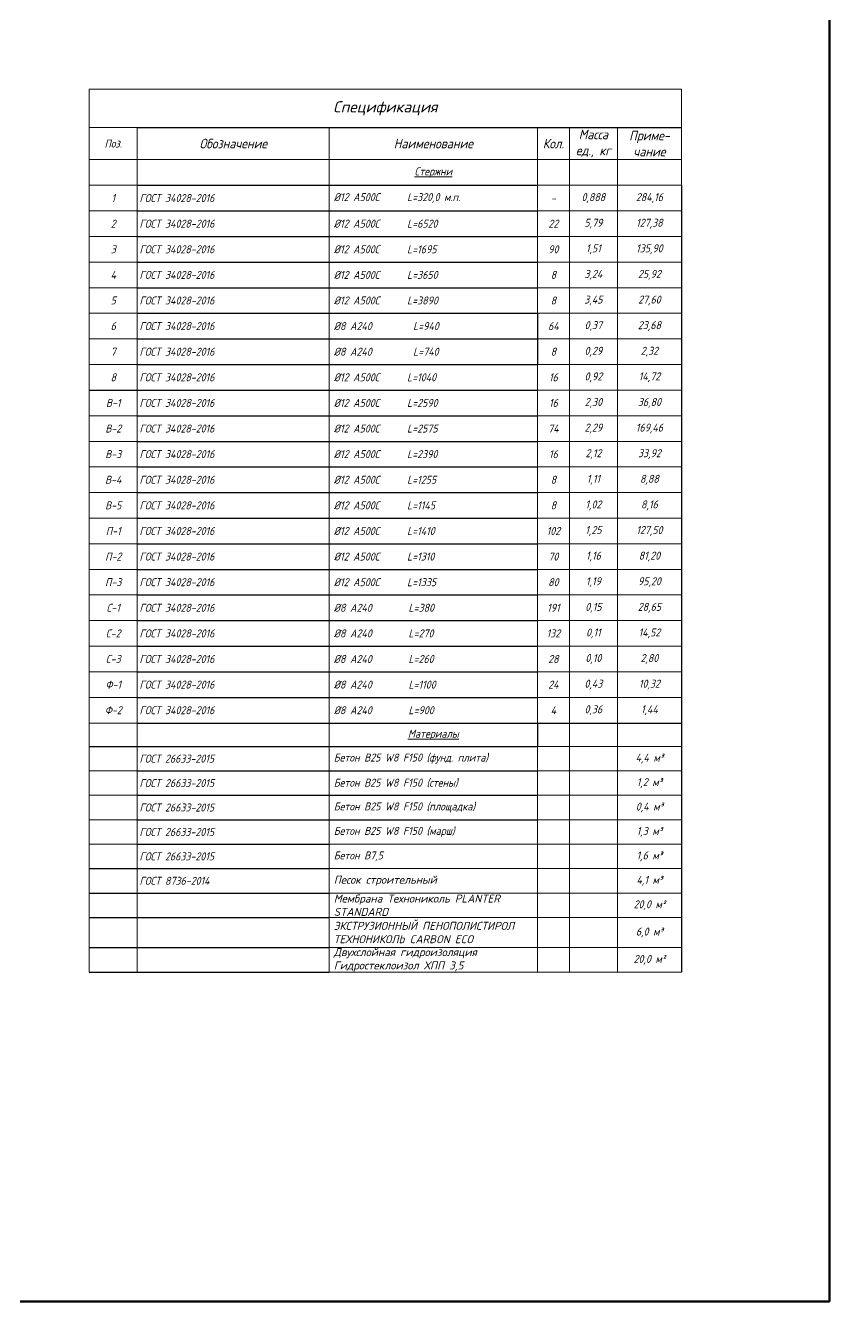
# Model space of a CAD drawing. Header units: millimetres. Extents: x 504091 to 2165846, y 135022 to 442887.
# Drawn here: x 1551308 to 1576424, y 202751 to 242612 of the extents above; entities that cross this region are included whole.
import ezdxf

# ---------------------------------------------------------------- set-up
doc = ezdxf.new("R2010")
doc.units = ezdxf.units.MM
doc.layers.get('Defpoints').update_dxf_attribs({"color": 255})
doc.layers.add('Размеры (линейные)', color=154, linetype='Continuous', lineweight=9)
doc.layers.add('Размеры КР', color=164, linetype='Continuous', lineweight=9)
doc.styles.add('GOST 2.304_new', font='isocpeur.ttf', dxfattribs={"width": 0.9, "oblique": 15})

# ---------------------------------------------------------------- blocks, each defined once
blk = doc.blocks.new('*T5085')
at = {"layer": 'Defpoints', "color": 8, "linetype": 'ByBlock', "lineweight": 0, "transparency": 16777216}
for p, q in [((0, 0), (18500, 0)), ((0, 0), (0, -1200)), ((18500, 0), (18500, -1200))]:
    blk.add_line(p, q, dxfattribs=at)
at = {"layer": 'Размеры (линейные)', "color": 0, "linetype": 'ByBlock', "transparency": 16777216}
for p, q in [((0, -1200), (1500, -1200)), ((0, -1200), (0, -27584)), ((1500, -1200), (1500, -27584)), ((7500, -1200), (7500, -27584)), ((14000, -1200), (14000, -7004)), ((15000, -1200), (15000, -27584)), ((16500, -1200), (16500, -27584)), ((18500, -1200), (18500, -3004)), ((0, -2204), (18500, -2204)), ((0, -3004), (1500, -3004)), ((14000, -3004), (18500, -3004)), ((0, -3804), (1500, -3804)), ((14000, -3804), (18500, -3804)), ((0, -4604), (1500, -4604)), ((14000, -4604), (18500, -4604)), ((0, -5404), (1500, -5404)), ((14000, -5404), (18500, -5404)), ((0, -6204), (1500, -6204)), ((14000, -6204), (18500, -6204)), ((0, -7004), (1500, -7004)), ((14000, -7004), (18500, -7004)), ((0, -7804), (1500, -7804)), ((14000, -7804), (18500, -7804)), ((0, -8604), (1500, -8604)), ((14000, -8604), (18500, -8604)), ((14000, -8604), (14000, -19804)), ((14000, -9404), (18500, -9404)), ((0, -10204), (1500, -10204)), ((14000, -10204), (18500, -10204)), ((0, -11004), (1500, -11004)), ((14000, -11004), (18500, -11004)), ((0, -11804), (1500, -11804)), ((14000, -11804), (18500, -11804)), ((0, -12604), (1500, -12604)), ((14000, -12604), (18500, -12604)), ((0, -13404), (1500, -13404)), ((14000, -13404), (18500, -13404)), ((0, -14204), (1500, -14204)), ((14000, -14204), (18500, -14204)), ((0, -15004), (1500, -15004)), ((14000, -15004), (18500, -15004)), ((0, -15804), (1500, -15804)), ((14000, -15804), (18500, -15804)), ((0, -16604), (1500, -16604)), ((14000, -16604), (18500, -16604)), ((0, -17404), (1500, -17404)), ((14000, -17404), (18500, -17404)), ((0, -18204), (1500, -18204)), ((14000, -18204), (18500, -18204)), ((0, -19004), (1500, -19004)), ((14000, -19004), (18500, -19004)), ((0, -19804), (1500, -19804)), ((14000, -20536), (18500, -20536)), ((14000, -20536), (14000, -27584)), ((0, -21299), (1500, -21299)), ((14000, -21299), (18500, -21299)), ((0, -22062), (1500, -22062)), ((14000, -22062), (18500, -22062)), ((0, -22825), (1500, -22825)), ((14000, -22825), (18500, -22825)), ((0, -23588), (1500, -23588)), ((7500, -23588), (18500, -23588)), ((7500, -24351), (18500, -24351)), ((7500, -25115), (18500, -25115)), ((7500, -25878), (18500, -25878)), ((7500, -26821), (18500, -26821)), ((7500, -27584), (18500, -27584))]:
    blk.add_line(p, q, dxfattribs=at)
at = {"layer": 'Размеры (линейные)', "color": 0, "linetype": 'ByBlock', "lineweight": -2, "transparency": 16777216}
for p, q in [((1500, -1200), (18500, -1200)), ((1500, -3004), (14000, -3004)), ((18500, -3004), (18500, -27584)), ((1500, -3804), (14000, -3804)), ((1500, -4604), (14000, -4604)), ((1500, -5404), (14000, -5404)), ((1500, -6204), (14000, -6204)), ((1500, -7004), (14000, -7004)), ((14000, -7004), (14000, -8604)), ((1500, -7804), (14000, -7804)), ((1500, -8604), (14000, -8604)), ((0, -9404), (14000, -9404)), ((1500, -10204), (14000, -10204)), ((1500, -11004), (14000, -11004)), ((1500, -11804), (14000, -11804)), ((1500, -12604), (14000, -12604)), ((1500, -13404), (14000, -13404)), ((1500, -14204), (14000, -14204)), ((1500, -15004), (14000, -15004)), ((1500, -15804), (14000, -15804)), ((1500, -16604), (14000, -16604)), ((1500, -17404), (14000, -17404)), ((1500, -18204), (14000, -18204)), ((1500, -19004), (14000, -19004)), ((1500, -19804), (18500, -19804)), ((14000, -19804), (14000, -20536)), ((0, -20536), (14000, -20536)), ((1500, -21299), (14000, -21299)), ((1500, -22062), (14000, -22062)), ((1500, -22825), (14000, -22825)), ((1500, -23588), (7500, -23588)), ((0, -24351), (7500, -24351)), ((0, -25115), (7500, -25115)), ((0, -25878), (7500, -25878)), ((0, -26821), (7500, -26821)), ((0, -27584), (7500, -27584))]:
    blk.add_line(p, q, dxfattribs=at)
at = {"layer": 'Размеры (линейные)', "color": 0, "transparency": 16777216, "style": 'GOST 2.304_new'}
for s, insert, char_height, width, attachment_point in [('{\\W1;Спецификация }', (9250, -600), 350, 18220, 5), ('Поз.', (750, -1702), 250, 1220, 5), ('Обозначение', (4500, -1702), 300, 5720, 5), ('Наименование', (10750, -1702), 300, 6220, 5), ('Кол.', (14500, -1702), 300, 720, 5), ('Масса\\Pед., кг', (15750, -1702), 300, 1220, 5), ('Приме-\\Pчание', (17500, -1702), 300, 1720, 5), ('{\\LСтержни}', (10750, -2604), 250, 6220, 5), ('1', (750, -3404), 250, 1360, 5), ('ГОСТ 34028-2016', (1570, -3404), 250, 5860, 4), ('%%C12 А500С      L=320,0 м.п.', (7640, -3404), 250, 6220, 4), ('-', (14500, -3404), 250, 860, 5), ('0,888', (15750, -3404), 250, 1360, 5), ('284,16', (17500, -3404), 250, 1860, 5), ('2', (750, -4204), 250, 1360, 5), ('ГОСТ 34028-2016', (1570, -4204), 250, 5860, 4), ('%%C12 А500С      L=6520', (7640, -4204), 250, 6220, 4), ('22', (14500, -4204), 250, 860, 5), ('5,79', (15750, -4204), 250, 1360, 5), ('127,38', (17500, -4204), 250, 1860, 5), ('3', (750, -5004), 250, 1360, 5), ('ГОСТ 34028-2016', (1570, -5004), 250, 5860, 4), ('%%C12 А500С      L=1695', (7640, -5004), 250, 6220, 4), ('90', (14500, -5004), 250, 860, 5), ('1,51', (15750, -5004), 250, 1360, 5), ('135,90', (17500, -5004), 250, 1860, 5), ('4', (750, -5804), 250, 1360, 5), ('ГОСТ 34028-2016', (1570, -5804), 250, 5860, 4), ('%%C12 А500С      L=3650', (7640, -5804), 250, 6220, 4), ('8', (14500, -5804), 250, 860, 5), ('3,24', (15750, -5804), 250, 1360, 5), ('25,92', (17500, -5804), 250, 1860, 5), ('5', (750, -6604), 250, 1360, 5), ('ГОСТ 34028-2016', (1570, -6604), 250, 5860, 4), ('%%C12 А500С      L=3890', (7640, -6604), 250, 6220, 4), ('8', (14500, -6604), 250, 860, 5), ('3,45', (15750, -6604), 250, 1360, 5), ('27,60', (17500, -6604), 250, 1860, 5), ('6', (750, -7404), 250, 1360, 5), ('ГОСТ 34028-2016', (1570, -7404), 250, 5860, 4), ('%%C8 А240         L=940', (7640, -7404), 250, 6220, 4), ('64', (14500, -7404), 250, 860, 5), ('0,37', (15750, -7404), 250, 1360, 5), ('23,68', (17500, -7404), 250, 1860, 5), ('7', (750, -8204), 250, 1360, 5), ('ГОСТ 34028-2016', (1570, -8204), 250, 5860, 4), ('%%C8 А240         L=740', (7640, -8204), 250, 6220, 4), ('8', (14500, -8204), 250, 860, 5), ('0,29', (15750, -8204), 250, 1360, 5), ('2,32', (17500, -8204), 250, 1860, 5), ('8', (750, -9004), 250, 1360, 5), ('ГОСТ 34028-2016', (1570, -9004), 250, 5860, 4), ('%%C12 А500С      L=1040', (7640, -9004), 250, 6220, 4), ('16', (14500, -9004), 250, 860, 5), ('0,92', (15750, -9004), 250, 1360, 5), ('14,72', (17500, -9004), 250, 1860, 5), ('В-1', (750, -9804), 250, 1360, 5), ('ГОСТ 34028-2016', (1570, -9804), 250, 5860, 4), ('%%C12 А500С      L=2590', (7640, -9804), 250, 6220, 4), ('16', (14500, -9804), 250, 860, 5), ('2,30', (15750, -9804), 250, 1360, 5), ('36,80', (17500, -9804), 250, 1860, 5), ('В-2', (750, -10604), 250, 1360, 5), ('ГОСТ 34028-2016', (1570, -10604), 250, 5860, 4), ('%%C12 А500С      L=2575', (7640, -10604), 250, 6220, 4), ('74', (14500, -10604), 250, 860, 5), ('2,29', (15750, -10604), 250, 1360, 5), ('169,46', (17500, -10604), 250, 1860, 5), ('В-3', (750, -11404), 250, 1360, 5), ('ГОСТ 34028-2016', (1570, -11404), 250, 5860, 4), ('%%C12 А500С      L=2390', (7640, -11404), 250, 6220, 4), ('16', (14500, -11404), 250, 860, 5), ('2,12', (15750, -11404), 250, 1360, 5), ('33,92', (17500, -11404), 250, 1860, 5), ('В-4', (750, -12204), 250, 1360, 5), ('ГОСТ 34028-2016', (1570, -12204), 250, 5860, 4), ('%%C12 А500С      L=1255', (7640, -12204), 250, 6220, 4), ('8', (14500, -12204), 250, 860, 5), ('1,11', (15750, -12204), 250, 1360, 5), ('8,88', (17500, -12204), 250, 1860, 5), ('В-5', (750, -13004), 250, 1360, 5), ('ГОСТ 34028-2016', (1570, -13004), 250, 5860, 4), ('%%C12 А500С      L=1145', (7640, -13004), 250, 6220, 4), ('8', (14500, -13004), 250, 860, 5), ('1,02', (15750, -13004), 250, 1360, 5), ('8,16', (17500, -13004), 250, 1860, 5), ('П-1', (750, -13804), 250, 1360, 5), ('ГОСТ 34028-2016', (1570, -13804), 250, 5860, 4), ('%%C12 А500С      L=1410', (7640, -13804), 250, 6220, 4), ('102', (14500, -13804), 250, 860, 5), ('1,25', (15750, -13804), 250, 1360, 5), ('127,50', (17500, -13804), 250, 1860, 5), ('П-2', (750, -14604), 250, 1360, 5), ('ГОСТ 34028-2016', (1570, -14604), 250, 5860, 4), ('%%C12 А500С      L=1310', (7640, -14604), 250, 6220, 4), ('70', (14500, -14604), 250, 860, 5), ('1,16', (15750, -14604), 250, 1360, 5), ('81,20', (17500, -14604), 250, 1860, 5), ('П-3', (750, -15404), 250, 1360, 5), ('ГОСТ 34028-2016', (1570, -15404), 250, 5860, 4), ('%%C12 А500С      L=1335', (7640, -15404), 250, 6220, 4), ('80', (14500, -15404), 250, 860, 5), ('1,19', (15750, -15404), 250, 1360, 5), ('95,20', (17500, -15404), 250, 1860, 5), ('С-1', (750, -16204), 250, 1360, 5), ('ГОСТ 34028-2016', (1570, -16204), 250, 5860, 4), ('%%C8 А240        L=380', (7640, -16204), 250, 6220, 4), ('191', (14500, -16204), 250, 860, 5), ('0,15', (15750, -16204), 250, 1360, 5), ('28,65', (17500, -16204), 250, 1860, 5), ('С-2', (750, -17004), 250, 1360, 5), ('ГОСТ 34028-2016', (1570, -17004), 250, 5860, 4), ('%%C8 А240        L=270', (7640, -17004), 250, 6220, 4), ('132', (14500, -17004), 250, 860, 5), ('0,11', (15750, -17004), 250, 1360, 5), ('14,52', (17500, -17004), 250, 1860, 5), ('С-3', (750, -17804), 250, 1360, 5), ('ГОСТ 34028-2016', (1570, -17804), 250, 5860, 4), ('%%C8 А240        L=260', (7640, -17804), 250, 6220, 4), ('28', (14500, -17804), 250, 860, 5), ('0,10', (15750, -17804), 250, 1360, 5), ('2,80', (17500, -17804), 250, 1860, 5), ('Ф-1', (750, -18604), 250, 1360, 5), ('ГОСТ 34028-2016', (1570, -18604), 250, 5860, 4), ('%%C8 А240        L=1100', (7640, -18604), 250, 6220, 4), ('24', (14500, -18604), 250, 860, 5), ('0,43', (15750, -18604), 250, 1360, 5), ('10,32', (17500, -18604), 250, 1860, 5), ('Ф-2', (750, -19404), 250, 1360, 5), ('ГОСТ 34028-2016', (1570, -19404), 250, 5860, 4), ('%%C8 А240        L=900', (7640, -19404), 250, 6220, 4), ('4', (14500, -19404), 250, 860, 5), ('0,36', (15750, -19404), 250, 1360, 5), ('1,44', (17500, -19404), 250, 1860, 5), ('{\\LМатериалы}', (10750, -20170), 250, 6220, 5), ('ГОСТ 26633-2015', (1570, -20917), 250, 5860, 4), ('Бетон В25 W8 F150 (фунд. плита)', (7640, -20917), 250, 6220, 4), ('4,4 м³', (17500, -20917), 250, 1860, 5), ('Бетон В25 W8 F150 (стены)', (7640, -21680), 250, 6220, 4), ('1,2 м³', (17500, -21680), 250, 1860, 5), ('ГОСТ 26633-2015', (1570, -21680), 250, 5860, 4), ('ГОСТ 26633-2015', (1570, -22443), 250, 5860, 4), ('Бетон В25 W8 F150 (площадка)', (7640, -22443), 250, 6220, 4), ('0,4 м³', (17500, -22443), 250, 1860, 5), ('ГОСТ 26633-2015', (1570, -23207), 250, 5860, 4), ('Бетон В25 W8 F150 (марш)', (7640, -23207), 250, 6220, 4), ('1,3 м³', (17500, -23207), 250, 1860, 5), ('ГОСТ 26633-2015', (1570, -23970), 250, 5860, 4), ('Бетон В7,5', (7640, -23970), 250, 6220, 4), ('1,6 м³', (17500, -23970), 250, 1860, 5), ('ГОСТ 8736-2014', (1570, -24733), 250, 5860, 4), ('{\\W1;Песок строительный}', (7640, -24733), 250, 6220, 4), ('4,1 м³', (17500, -24733), 250, 1860, 5), ('\\A1;{\\W1;\\C256;Мембрана Технониколь PLANTER STANDARD}', (7640, -25496), 250, 6220, 4), ('20,0 м²', (17500, -25496), 250, 1860, 5), ('\\A1;{\\W1;\\C256;ЭКСТРУЗИОННЫЙ ПЕНОПОЛИСТИРОЛ ТЕХНОНИКОЛЬ CARBON ECO}', (7640, -26349), 250, 6220, 4), ('6,0 м³', (17500, -26349), 250, 1860, 5), ('\\A1;{\\W1;\\C256;Двухслойная гидроизоляция Гидростеклоизол ХПП 3,5}', (7640, -27202), 250, 6220, 4), ('20,0 м²', (17500, -27202), 250, 1860, 5)]:
    blk.add_mtext(s, dxfattribs=dict(at, insert=insert, char_height=char_height, width=width, attachment_point=attachment_point))

msp = doc.modelspace()

# ---------------------------------------------------------------- linework, layer by layer
at = {"layer": 'Размеры КР', "color": 1, "lineweight": 60}
msp.add_lwpolyline([(1528279.3423, 282473.5457), (1576423.6634, 282473.5457), (1576423.6634, 202751.1477), (1528279.3423, 202751.1477)], close=True, dxfattribs=at)

# ---------------------------------------------------------------- block references
msp.add_blockref('*T5085', (1553297.7373, 240626.0066))

doc.saveas('drawing.dxf')
